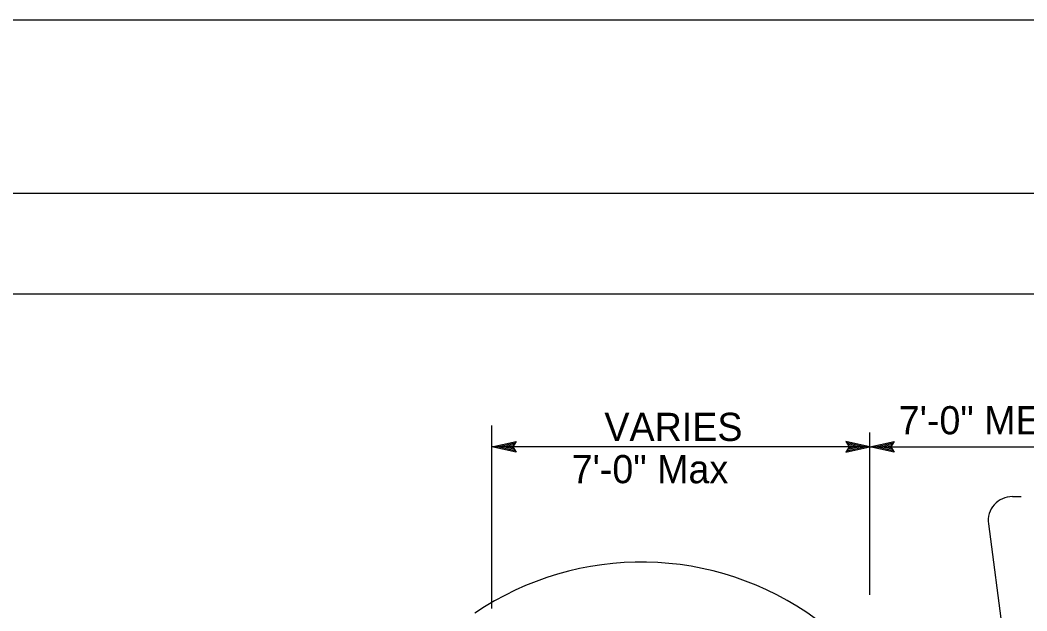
# Model space of a CAD drawing. Extents: x -894 to 866, y -472 to 714.
# Drawn here: x -207.6 to 42.6, y 566.8 to 713.6 of the extents above; entities that cross this region are included whole.
import ezdxf

# ---------------------------------------------------------------- set-up
doc = ezdxf.new("R2010")
doc.units = 0
for name, color, linetype in [('border_PLOTTING-ELEMENTS', 7, 'Continuous'), ('border_rw_22x34_Cut_Lines', 7, 'Continuous'), ('border_SHEET', 7, 'Continuous'), ('mc_FENCE-anno', 7, 'Continuous'), ('pp_PRESENTATION', 7, 'Continuous')]:
    doc.layers.add(name, color=color, linetype=linetype)

msp = doc.modelspace()

# ---------------------------------------------------------------- linework, layer by layer
at = {"layer": 'border_PLOTTING-ELEMENTS'}
for points in [[(-894.05, -472.44), (865.96, -472.44), (865.96, 713.56), (-894.05, 713.56)], [(-864.05, 670.56), (835.96, 670.56), (835.96, -429.44), (-864.05, -429.44)]]:
    msp.add_lwpolyline(points, close=True, dxfattribs=at)
at = {"layer": 'border_rw_22x34_Cut_Lines'}
msp.add_lwpolyline([(-864.05, 670.56), (835.96, 670.56), (835.96, -429.44), (-864.05, -429.44)], close=True, dxfattribs=at)
at = {"layer": 'border_SHEET'}
msp.add_line((-814.05, 645.56), (810.96, 645.56), dxfattribs=at)
at = {"layer": 'mc_FENCE-anno'}
for p, q in [((-90.34, 567.38), (-90.34, 612.8)), ((3.57, 570.79), (3.57, 611.09)), ((-90.34, 607.55), (-84.34, 608.88)), ((-88.94, 607.55), (-84.57, 608.52)), ((-87.57, 607.54), (-84.75, 608.17)), ((-84.34, 608.88), (-85.14, 607.55)), ((-84.34, 608.88), (-84.34, 608.88)), ((3.64, 607.55), (-2.36, 608.88)), ((-2.36, 608.88), (-2.36, 608.88)), ((-2.36, 608.88), (-1.56, 607.55)), ((2.25, 607.55), (-2.13, 608.52)), ((0.88, 607.54), (-1.95, 608.17)), ((3.64, 607.55), (9.64, 608.88)), ((5.03, 607.55), (9.41, 608.52)), ((6.4, 607.54), (9.23, 608.17)), ((9.64, 608.88), (8.84, 607.55)), ((9.64, 608.88), (9.64, 608.88)), ((3.64, 607.55), (-90.34, 607.55)), ((-84.34, 606.21), (-90.34, 607.55)), ((-90.34, 607.55), (-90.34, 607.55)), ((-84.55, 606.56), (-88.96, 607.55)), ((-84.79, 606.92), (-87.57, 607.54)), ((-86.19, 607.54), (-84.98, 607.81)), ((-84.96, 607.27), (-86.19, 607.54)), ((-85.14, 607.55), (-84.34, 606.21)), ((-84.34, 606.21), (-84.34, 606.21)), ((-1.56, 607.55), (-2.36, 606.21)), ((-2.36, 606.21), (3.64, 607.55)), ((-2.36, 606.21), (-2.36, 606.21)), ((-2.14, 606.56), (2.26, 607.55)), ((-1.91, 606.92), (0.88, 607.54)), ((-1.73, 607.27), (-0.5, 607.54)), ((-0.5, 607.54), (-1.71, 607.81)), ((3.64, 607.55), (178.71, 607.55)), ((9.64, 606.21), (3.64, 607.55)), ((3.64, 607.55), (3.64, 607.55)), ((3.64, 607.55), (3.64, 607.55)), ((9.42, 606.56), (5.02, 607.55)), ((9.19, 606.92), (6.4, 607.54)), ((7.78, 607.54), (8.99, 607.81)), ((9.01, 607.27), (7.78, 607.54)), ((8.84, 607.55), (9.64, 606.21)), ((9.64, 606.21), (9.64, 606.21)), ((39.04, 595.19), (41.22, 595.19)), ((33.09, 588.4), (38.51, 547.14))]:
    msp.add_line(p, q, dxfattribs=at)
msp.add_arc((39.04, 589.19), 6, 90, 187.4843, dxfattribs=at)
at = {"layer": 'pp_PRESENTATION'}
msp.add_arc((-53.22, 505.2), 73.7, 202.6849, 124.1633, dxfattribs=at)

# ---------------------------------------------------------------- texts
at = {"layer": 'mc_FENCE-anno'}
for s, p in [('VARIES', (-62.38, 609)), ('7\'-0" METAL BRACE LENGTH', (10.8, 610.65)), ('7\'-0" Max', (-70.51, 598.5))]:
    msp.add_text(s, height=7, dxfattribs=at).set_placement(p)

doc.saveas('drawing.dxf')
